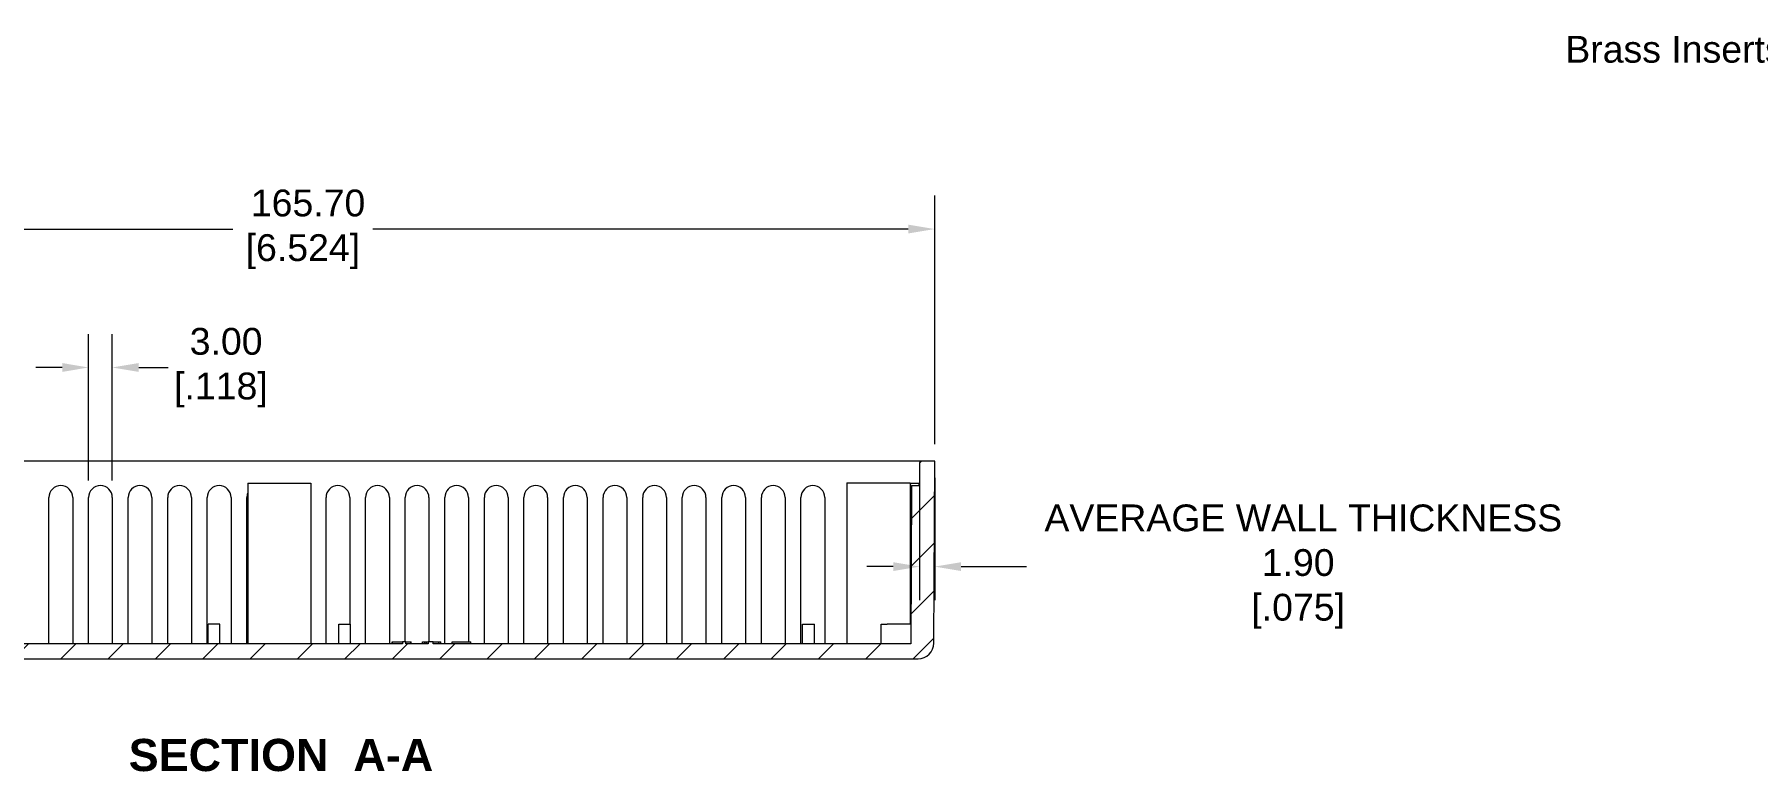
# Model space of a CAD drawing. Header units: millimetres. Extents: x 17 to 728, y 8 to 567.
# Drawn here: x 205 to 422.9, y 325.8 to 419 of the extents above; entities that cross this region are included whole.
import ezdxf

# ---------------------------------------------------------------- set-up
doc = ezdxf.new("R2010")
doc.units = ezdxf.units.MM
doc.header["$LTSCALE"] = 1.333333
for name, color, linetype, lineweight in [('Dimension (ANSI)', 7, 'Continuous', 9), ('Hatch (ANSI)', 7, 'Continuous', 9), ('Symbol (ANSI)', 7, 'Continuous', 9), ('Visible (ANSI)', 7, 'Continuous', 18)]:
    doc.layers.add(name, color=color, linetype=linetype, lineweight=lineweight)
doc.styles.add('Label Text (ANSI)', font='ARIALBD.TTF')
doc.styles.add('Note Text (ANSI)', font='ARIAL.TTF')
doc.dimstyles.new('Default - mm (ANSI)', dxfattribs={"dimscale": 1.333333, "dimtxt": 2.54, "dimasz": 2.5, "dimexe": 3.175, "dimexo": 1.6002, "dimgap": 0.8, "dimtad": 0, "dimtih": 1, "dimtoh": 1, "dimrnd": 1e-08, "dimzin": 4, "dimdsep": 46, "dimtxsty": 'Note Text (ANSI)', "dimcen": 0.09, "dimdle": 10, "dimclrd": 256, "dimclre": 256, "dimclrt": 256, "dimadec": 1, "dimazin": 0, "dimtfac": 1.2, "dimtofl": 0, "dimtmove": 0, "dimatfit": 3, "dimfxl": 0, "dimtolj": 1, "dimtzin": 0, "dimlwd": -1, "dimlwe": -1, "dimarcsym": 0})
doc.dimstyles.new('Default - mm (ANSI)$7', dxfattribs={"dimscale": 1.333333, "dimtxt": 2.54, "dimasz": 2.5, "dimexe": 3.175, "dimexo": 1.6002, "dimgap": 0.8, "dimtad": 0, "dimtih": 1, "dimtoh": 1, "dimrnd": 1e-08, "dimzin": 4, "dimdsep": 46, "dimtxsty": 'Note Text (ANSI)', "dimcen": 0.09, "dimdle": 10, "dimclrd": 256, "dimclre": 256, "dimclrt": 256, "dimadec": 1, "dimazin": 0, "dimtfac": 1.2, "dimtofl": 0, "dimtmove": 0, "dimatfit": 3, "dimfxl": 0, "dimtolj": 1, "dimtzin": 0, "dimlwd": -1, "dimlwe": -1, "dimarcsym": 0})

# ---------------------------------------------------------------- blocks, each defined once
blk = doc.blocks.new('*D11')
at = {"layer": 'Defpoints', "color": 0}
for p in [(318.83, 394.41), (153.13, 365.07), (318.83, 365.07)]:
    blk.add_point(p, dxfattribs=at)
at = {"layer": 'Dimension (ANSI)'}
for p, q in [((153.13, 367.21), (153.13, 398.64)), ((318.83, 367.21), (318.83, 398.64)), ((156.46, 394.41), (230.11, 394.41)), ((315.5, 394.41), (247.81, 394.41))]:
    blk.add_line(p, q, dxfattribs=at)
for points in [[(156.46, 394.96), (156.46, 393.85), (153.13, 394.41)], [(315.5, 394.96), (315.5, 393.85), (318.83, 394.41)]]:
    blk.add_solid(points, dxfattribs=at)
at = {"layer": 'Dimension (ANSI)', "insert": (238.96, 399.4), "char_height": 3.3867, "attachment_point": 2, "style": 'Note Text (ANSI)'}
blk.add_mtext('\\A1; 165.70\\P[6.524]', dxfattribs=at)
blk = doc.blocks.new('*D12')
at = {"layer": 'Defpoints', "color": 0}
for p in [(316.93, 364.82), (318.83, 365.07), (316.93, 351.74)]:
    blk.add_point(p, dxfattribs=at)
at = {"layer": 'Dimension (ANSI)'}
for p, q in [((316.93, 362.69), (316.93, 347.51)), ((318.83, 362.94), (318.83, 347.51)), ((313.6, 351.74), (310.26, 351.74)), ((322.16, 351.74), (330.44, 351.74))]:
    blk.add_line(p, q, dxfattribs=at)
for points in [[(313.6, 352.29), (313.6, 351.18), (316.93, 351.74)], [(322.16, 352.29), (322.16, 351.18), (318.83, 351.74)]]:
    blk.add_solid(points, dxfattribs=at)
at = {"layer": 'Dimension (ANSI)', "insert": (364.78, 359.59), "char_height": 3.3867, "attachment_point": 2, "style": 'Note Text (ANSI)'}
blk.add_mtext('\\A1; {AVERAGE WALL THICKNESS\\P}1.90\\P[.075]', dxfattribs=at)
blk = doc.blocks.new('*D14')
at = {"layer": 'Defpoints', "color": 0}
for p in [(211.86, 376.91), (211.86, 360.48), (214.86, 360.48)]:
    blk.add_point(p, dxfattribs=at)
at = {"layer": 'Dimension (ANSI)'}
for p, q in [((211.86, 362.61), (211.86, 381.14)), ((214.86, 362.61), (214.86, 381.14)), ((208.53, 376.91), (205.2, 376.91)), ((218.2, 376.91), (221.93, 376.91))]:
    blk.add_line(p, q, dxfattribs=at)
for points in [[(208.53, 377.47), (208.53, 376.35), (211.86, 376.91)], [(218.2, 377.47), (218.2, 376.35), (214.86, 376.91)]]:
    blk.add_solid(points, dxfattribs=at)
at = {"layer": 'Dimension (ANSI)', "insert": (228.6, 381.91), "char_height": 3.387, "attachment_point": 2, "style": 'Note Text (ANSI)'}
blk.add_mtext('\\A1; 3.00\\P[.118]', dxfattribs=at)

msp = doc.modelspace()

# ---------------------------------------------------------------- hatches: boundary and pattern name
at = {"layer": 'Hatch (ANSI)'}
h = msp.add_hatch(dxfattribs=at)
h.set_pattern_fill('ANSI31', color=256, scale=33.866667, style=0)
h.set_pattern_definition([(45, (0, 0), (-2.99342, 2.99342), [])])
edge = h.paths.add_edge_path()
edge.add_ellipse((316.729, 342.072), major_axis=(0, -2), ratio=1, start_angle=0, end_angle=89.75)
edge.add_line((318.729, 342.063), (318.83, 365.072))
edge.add_line((318.83, 365.072), (317.178, 365.072))
edge.add_ellipse((317.178, 364.822), major_axis=(0, 0.25), ratio=1, start_angle=0, end_angle=89.75)
edge.add_line((316.928, 364.823), (316.916, 361.969))
edge.add_line((316.916, 361.969), (315.916, 361.973))
edge.add_line((315.916, 361.973), (315.829, 341.972))
edge.add_line((315.829, 341.972), (255.411, 341.972))
edge.add_line((255.411, 341.972), (255.411, 342.222))
edge.add_line((255.411, 342.222), (254.786, 342.222))
edge.add_line((254.786, 342.222), (254.786, 341.972))
edge.add_line((254.786, 341.972), (251.963, 341.972))
edge.add_line((251.963, 341.972), (251.963, 342.222))
edge.add_line((251.963, 342.222), (251.562, 342.222))
edge.add_line((251.562, 342.222), (251.562, 341.972))
edge.add_line((251.562, 341.972), (156.13, 341.972))
edge.add_line((156.13, 341.972), (156.043, 361.973))
edge.add_line((156.043, 361.973), (155.043, 361.969))
edge.add_line((155.043, 361.969), (155.031, 364.823))
edge.add_ellipse((154.781, 364.822), major_axis=(0.25, 0.001), ratio=1, start_angle=0, end_angle=89.75)
edge.add_line((154.781, 365.072), (153.13, 365.072))
edge.add_line((153.13, 365.072), (153.23, 342.063))
edge.add_ellipse((155.23, 342.072), major_axis=(-2, -0.009), ratio=1, start_angle=0, end_angle=89.75)
edge.add_line((155.23, 340.072), (316.729, 340.072))

# ---------------------------------------------------------------- linework, layer by layer
at = {"layer": 'Visible (ANSI)'}
for p, q in [((317.178, 365.072), (154.781, 365.072)), ((316.928, 364.823), (316.916, 361.969)), ((318.83, 365.072), (317.178, 365.072)), ((318.729, 342.063), (318.83, 365.072)), ((231.98, 362.272), (239.98, 362.272)), ((231.98, 362.272), (231.98, 341.972)), ((239.98, 362.272), (239.98, 341.972)), ((307.73, 362.322), (315.73, 362.322)), ((307.73, 362.322), (307.73, 341.972)), ((315.73, 362.322), (315.73, 344.472)), ((315.73, 362.272), (316.829, 362.272)), ((315.916, 361.973), (315.829, 341.972)), ((315.916, 361.977), (315.916, 361.973)), ((315.916, 361.977), (316.916, 361.972)), ((316.916, 361.969), (315.916, 361.973)), ((316.829, 362.272), (316.829, 361.973)), ((206.859, 341.972), (206.859, 360.477)), ((209.859, 360.477), (209.859, 341.972)), ((211.863, 341.972), (211.863, 360.477)), ((214.863, 360.477), (214.863, 341.972)), ((216.867, 341.972), (216.867, 360.477)), ((219.867, 360.477), (219.867, 341.972)), ((221.87, 341.972), (221.87, 360.477)), ((224.87, 360.477), (224.87, 341.972)), ((226.874, 341.972), (226.874, 360.477)), ((229.874, 360.477), (229.874, 341.972)), ((231.878, 341.972), (231.878, 360.477)), ((241.885, 341.972), (241.885, 360.477)), ((244.885, 360.477), (244.885, 344.472)), ((246.889, 341.972), (246.889, 360.477)), ((249.889, 360.477), (249.889, 341.972)), ((251.893, 342.222), (251.893, 360.477)), ((254.893, 360.477), (254.893, 342.222)), ((256.896, 341.972), (256.896, 360.477)), ((259.896, 360.477), (259.896, 342.222)), ((261.9, 341.972), (261.9, 360.477)), ((264.9, 360.477), (264.9, 341.972)), ((266.904, 341.972), (266.904, 360.477)), ((269.904, 360.477), (269.904, 341.972)), ((271.907, 341.972), (271.907, 360.477)), ((274.907, 360.477), (274.907, 341.972)), ((276.911, 341.972), (276.911, 360.477)), ((279.911, 360.477), (279.911, 341.972)), ((281.915, 341.972), (281.915, 360.477)), ((284.915, 360.477), (284.915, 341.972)), ((286.918, 341.972), (286.918, 360.477)), ((289.918, 360.477), (289.918, 341.972)), ((291.922, 341.972), (291.922, 360.477)), ((294.922, 360.477), (294.922, 341.972)), ((296.926, 341.972), (296.926, 360.477)), ((299.926, 360.477), (299.926, 341.972)), ((301.93, 341.972), (301.93, 360.477)), ((304.93, 360.477), (304.93, 341.972)), ((315.73, 359.822), (315.907, 359.822)), ((228.474, 344.472), (226.974, 344.472)), ((226.974, 341.972), (226.974, 344.472)), ((228.474, 341.972), (228.474, 344.472)), ((243.485, 341.972), (243.485, 344.472)), ((243.485, 344.472), (244.985, 344.472)), ((244.985, 341.972), (244.985, 344.472)), ((302.13, 341.972), (302.13, 344.472)), ((302.13, 344.472), (303.63, 344.472)), ((303.63, 341.972), (303.63, 344.472)), ((312.079, 344.472), (312.829, 344.472)), ((312.079, 341.972), (312.079, 344.472)), ((315.84, 344.472), (312.829, 344.472)), ((250.248, 342.222), (250.296, 342.222)), ((250.248, 341.972), (250.248, 342.222)), ((250.296, 342.222), (251.562, 342.222)), ((250.296, 341.972), (250.296, 342.222)), ((251.963, 342.222), (251.562, 342.222)), ((251.562, 342.222), (251.562, 341.972)), ((251.963, 341.972), (251.963, 342.222)), ((251.963, 342.222), (252.596, 342.222)), ((252.596, 341.972), (252.596, 342.222)), ((252.596, 342.222), (252.645, 342.222)), ((252.645, 341.972), (252.645, 342.222)), ((254.076, 342.222), (254.396, 342.222)), ((254.076, 341.972), (254.076, 342.222)), ((254.396, 342.222), (254.607, 342.222)), ((254.396, 341.972), (254.396, 342.222)), ((254.607, 342.222), (254.786, 342.222)), ((254.607, 341.972), (254.607, 342.222)), ((255.411, 342.222), (254.786, 342.222)), ((254.786, 342.222), (254.786, 341.972)), ((255.411, 341.972), (255.411, 342.222)), ((255.411, 342.222), (256.148, 342.222)), ((256.148, 342.222), (256.383, 342.222)), ((256.148, 341.972), (256.148, 342.222)), ((256.383, 341.972), (256.383, 342.222)), ((257.829, 342.222), (258.146, 342.222)), ((257.829, 341.972), (257.829, 342.222)), ((258.146, 342.222), (259.022, 342.222)), ((259.022, 342.222), (259.909, 342.222)), ((259.909, 342.222), (260.211, 342.222)), ((260.211, 341.972), (260.211, 342.222)), ((155.23, 340.072), (316.729, 340.072)), ((251.562, 341.972), (156.13, 341.972)), ((254.786, 341.972), (251.963, 341.972)), ((315.829, 341.972), (255.411, 341.972))]:
    msp.add_line(p, q, dxfattribs=at)
for centre, radius, start, end in [((317.178, 364.822), 0.25, 90, 179.75), ((316.729, 342.072), 2, 270, 359.75)]:
    msp.add_arc(centre, radius, start, end, dxfattribs=at)
for centre, start_param in [((208.359, 360.477), 3.1415927), ((213.363, 360.477), 3.1415927), ((218.367, 360.477), 3.1415927), ((223.37, 360.477), 3.1415927), ((228.374, 360.477), 3.1415927), ((243.385, 360.477), 3.1415927), ((248.389, 360.477), 3.1415927), ((253.393, 360.477), 3.1415927), ((258.396, 360.477), 3.1415927), ((263.4, 360.477), 3.1415927), ((268.404, 360.477), 3.1415927), ((273.407, 360.477), 3.1415927), ((278.411, 360.477), 3.1415927), ((283.415, 360.477), 3.1415927), ((288.418, 360.477), 3.1415927), ((293.422, 360.477), 3.1415927), ((298.426, 360.477), 3.1415927), ((303.43, 360.477), 3.1415927), ((233.378, 360.477), 5.9125533)]:
    msp.add_ellipse(centre, major_axis=(-1.5, 0), ratio=0.9999905, start_param=start_param, end_param=6.2831853, dxfattribs=at)

# ---------------------------------------------------------------- texts
at = {"layer": 'Symbol (ANSI)', "color": 5, "true_color": 0x0000ff, "insert": (477.165, 418.826), "char_height": 3.38667, "width": 78.62127, "attachment_point": 3, "line_spacing_factor": 0.944221, "style": 'Note Text (ANSI)'}
msp.add_mtext('{Brass Inserts in FRABS and Polycarb\\PNo inserts in GPABS}', dxfattribs=at)
at = {"layer": 'Symbol (ANSI)', "insert": (216.938, 325.833), "char_height": 4.06667, "attachment_point": 7, "style": 'Label Text (ANSI)'}
msp.add_mtext('SECTION  A-A', dxfattribs=at)

# ---------------------------------------------------------------- dimensions: what is measured, and where the dimension line sits
at = {"layer": 'Dimension (ANSI)'}
for base, p1, p2, text, override, picture, middle in [((318.83, 394.405), (153.13, 365.072), (318.83, 365.072), ' <>\\X[6.524]', {"dimtih": 0, "dimtoh": 0, "dimdec": 2, "dimpost": '\\X', "dimtp": 0, "dimtm": 0, "dimtdec": 2, "dimatfit": 1, "dimtvp": -0.25}, '*D11', (238.96, 394.405)), ((211.863, 376.91), (214.863, 360.477), (211.863, 360.477), ' <>\\X[.118]', {"dimtih": 0, "dimtoh": 0, "dimdec": 2, "dimpost": '\\X', "dimtp": 0, "dimtm": 0, "dimtdec": 2, "dimatfit": 1, "dimtvp": -0.25}, '*D14', (228.596, 376.91)), ((316.928, 351.739), (318.83, 365.072), (316.928, 364.823), ' {AVERAGE WALL THICKNESS\\P}<>\\X[.075]', {"dimtih": 0, "dimtoh": 0, "dimdec": 2, "dimpost": '\\X', "dimtp": 0, "dimtm": 0, "dimtdec": 2, "dimatfit": 1, "dimtvp": -0.333333}, '*D12', (364.778, 351.739))]:
    dim = msp.add_linear_dim(base=base, p1=p1, p2=p2, angle=180, text=text, dimstyle='Default - mm (ANSI)', override=override, dxfattribs=at)
    dim.commit()
    dim.dimension.update_dxf_attribs({"geometry": picture, "text_midpoint": middle, "dimtype": 160})

# ---------------------------------------------------------------- leaders
at = {"layer": 'Symbol (ANSI)', "annotation_type": 0, "has_hookline": 1, "hookline_direction": 1, "text_width": 78.08}
msp.add_leader([(492.742, 404.949), (481.565, 417.133), (478.232, 417.133)], dimstyle='Default - mm (ANSI)$7', override={"dimtad": 0}, dxfattribs=at)

doc.saveas('drawing.dxf')
